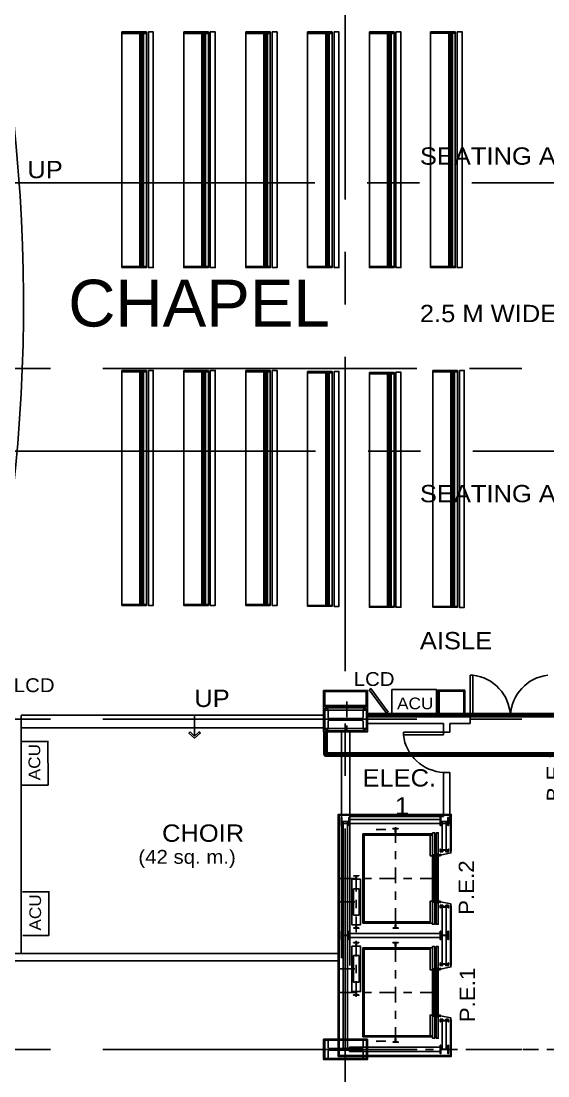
# Model space of a CAD drawing. Header units: millimetres. Extents: x 2148 to 2681, y 758 to 986.
# Drawn here: x 2299.27 to 2305.66, y 946.65 to 959.43 of the extents above; entities that cross this region are included whole.
import ezdxf

# ---------------------------------------------------------------- set-up
doc = ezdxf.new("R2010")
doc.units = ezdxf.units.MM
doc.linetypes.add('ACAD_ISO02W100', pattern=[15, 12, -3])
doc.linetypes.add('CENTER2', pattern=[28.575, 19.05, -3.175, 3.175, -3.175])
for name, color, linetype in [('4', 4, 'Continuous'), ('ar elev', 2, 'Continuous'), ('cladding', 2, 'Continuous'), ('COLUMN', 7, 'Continuous'), ('D', 1, 'Continuous'), ('DR', 7, 'Continuous'), ('ELAYOUT', 4, 'Continuous'), ('HATCH', 8, 'Continuous'), ('S-BEAM-IDEN', 2, 'Continuous'), ('S-COLS', 6, 'Continuous'), ('S_GRID LINES', 252, 'Continuous'), ('TEXT', 6, 'Continuous'), ('WELD', 251, 'Continuous')]:
    doc.layers.add(name, color=color, linetype=linetype)
doc.styles.add('MMTX$0$ESMX$0$X-OPTA1D', font='x-opta1d')
doc.styles.add('SWISS', font='swissl.ttf')

# ---------------------------------------------------------------- blocks, each defined once
blk = doc.blocks.new('elevf')
at = {"layer": 'ar elev', "color": 8, "linetype": 'CENTER2', "ltscale": 0.01}
for p, q in [((-79971.643, -1903.414), (-79971.643, -1904.641)), ((-79971.358, -1903.414), (-79971.358, -1903.699)), ((-79970.547, -1903.414), (-79970.547, -1903.699)), ((-79970.263, -1903.414), (-79970.263, -1904.641)), ((-79971.018, -1903.621), (-79971.725, -1903.621)), ((-79970.913, -1903.621), (-79970.198, -1903.621)), ((-79972.256, -1904.098), (-79971.031, -1904.098)), ((-79969.64, -1904.098), (-79970.893, -1904.098))]:
    blk.add_line(p, q, dxfattribs=at)
at = {"layer": 'ar elev', "color": 8}
for p, q in [((-79972.228, -1903.873), (-79972.244, -1903.873)), ((-79972.228, -1903.973), (-79972.244, -1903.973)), ((-79972.236, -1903.871), (-79972.238, -1903.872)), ((-79972.238, -1903.872), (-79972.238, -1903.875)), ((-79972.238, -1903.875), (-79972.234, -1903.875)), ((-79972.236, -1903.971), (-79972.238, -1903.971)), ((-79972.238, -1903.971), (-79972.238, -1903.974)), ((-79972.238, -1903.974), (-79972.236, -1903.975)), ((-79972.236, -1903.865), (-79972.236, -1903.981)), ((-79972.234, -1903.872), (-79972.236, -1903.871)), ((-79972.234, -1903.971), (-79972.236, -1903.971)), ((-79972.236, -1903.975), (-79972.234, -1903.974)), ((-79972.234, -1903.873), (-79972.234, -1903.872)), ((-79972.234, -1903.875), (-79972.234, -1903.873)), ((-79972.234, -1903.973), (-79972.234, -1903.971)), ((-79972.234, -1903.974), (-79972.234, -1903.973)), ((-79969.663, -1903.873), (-79969.677, -1903.873)), ((-79969.663, -1903.973), (-79969.677, -1903.973)), ((-79969.67, -1903.871), (-79969.672, -1903.872)), ((-79969.672, -1903.872), (-79969.672, -1903.875)), ((-79969.672, -1903.875), (-79969.669, -1903.875)), ((-79969.67, -1903.971), (-79969.672, -1903.971)), ((-79969.672, -1903.971), (-79969.672, -1903.974)), ((-79969.672, -1903.974), (-79969.67, -1903.975)), ((-79969.67, -1903.865), (-79969.67, -1903.981)), ((-79969.669, -1903.872), (-79969.67, -1903.871)), ((-79969.669, -1903.971), (-79969.67, -1903.971)), ((-79969.67, -1903.975), (-79969.669, -1903.974)), ((-79969.668, -1903.873), (-79969.669, -1903.872)), ((-79969.669, -1903.875), (-79969.668, -1903.873)), ((-79969.668, -1903.973), (-79969.669, -1903.971)), ((-79969.669, -1903.974), (-79969.668, -1903.973))]:
    blk.add_line(p, q, dxfattribs=at)
at = {"layer": 'ar elev'}
for points in [[(-79971.977, -1904.763), (-79972.409, -1904.763), (-79972.409, -1903.414), (-79969.497, -1903.414), (-79969.497, -1904.763), (-79969.929, -1904.763), (-79969.929, -1904.774), (-79969.487, -1904.774), (-79969.487, -1903.404), (-79972.419, -1903.404), (-79972.419, -1904.774), (-79971.977, -1904.774)], [(-79970.944, -1903.445), (-79970.903, -1903.445), (-79970.903, -1903.439), (-79971.003, -1903.439), (-79971.003, -1903.445), (-79970.961, -1903.445), (-79970.958, -1903.446), (-79970.956, -1903.448), (-79970.955, -1903.451), (-79970.955, -1903.526), (-79970.956, -1903.529), (-79970.958, -1903.532), (-79970.961, -1903.533), (-79971.003, -1903.533), (-79971.003, -1903.539), (-79970.903, -1903.539), (-79970.903, -1903.533), (-79970.944, -1903.533), (-79970.948, -1903.532), (-79970.95, -1903.529), (-79970.951, -1903.526), (-79970.951, -1903.451), (-79970.95, -1903.448), (-79970.948, -1903.446)], [(-79970.95, -1903.529), (-79970.951, -1903.526), (-79970.951, -1903.451), (-79970.95, -1903.448), (-79970.948, -1903.446), (-79970.944, -1903.445), (-79970.903, -1903.445), (-79970.903, -1903.439), (-79971.003, -1903.439), (-79971.003, -1903.445), (-79970.961, -1903.445), (-79970.958, -1903.446), (-79970.956, -1903.448), (-79970.955, -1903.451), (-79970.955, -1903.526), (-79970.956, -1903.529), (-79970.958, -1903.532), (-79970.961, -1903.533), (-79971.003, -1903.533), (-79971.003, -1903.539), (-79970.903, -1903.539), (-79970.903, -1903.533), (-79970.944, -1903.533), (-79970.948, -1903.532)], [(-79969.522, -1903.439), (-79969.622, -1903.439), (-79969.622, -1903.445), (-79969.581, -1903.445), (-79969.578, -1903.446), (-79969.575, -1903.448), (-79969.574, -1903.451), (-79969.574, -1903.526), (-79969.575, -1903.529), (-79969.578, -1903.532), (-79969.581, -1903.533), (-79969.622, -1903.533), (-79969.622, -1903.539), (-79969.522, -1903.539), (-79969.522, -1903.533), (-79969.564, -1903.533), (-79969.567, -1903.532), (-79969.569, -1903.529), (-79969.571, -1903.526), (-79969.571, -1903.451), (-79969.569, -1903.448), (-79969.567, -1903.446), (-79969.564, -1903.445), (-79969.522, -1903.445)], [(-79971.633, -1903.569), (-79971.084, -1903.569), (-79971.084, -1903.674), (-79971.633, -1903.674)], [(-79970.823, -1903.569), (-79970.273, -1903.569), (-79970.273, -1903.674), (-79970.823, -1903.674)], [(-79971.212, -1903.702), (-79971.208, -1903.702), (-79971.208, -1903.702), (-79971.212, -1903.702)], [(-79970.695, -1903.702), (-79970.698, -1903.702), (-79970.698, -1903.702), (-79970.695, -1903.702)], [(-79972.184, -1903.995), (-79972.168, -1903.995), (-79972.168, -1904.233), (-79972.184, -1904.233)], [(-79971.103, -1903.995), (-79971.119, -1903.995), (-79971.119, -1904.233), (-79971.103, -1904.233)], [(-79970.803, -1903.995), (-79970.787, -1903.995), (-79970.787, -1904.233), (-79970.803, -1904.233)], [(-79969.723, -1903.995), (-79969.738, -1903.995), (-79969.738, -1904.233), (-79969.723, -1904.233)], [(-79972.168, -1904.434), (-79972.184, -1904.434), (-79972.184, -1904.544), (-79972.168, -1904.544)], [(-79969.738, -1904.434), (-79969.723, -1904.434), (-79969.723, -1904.544), (-79969.738, -1904.544)], [(-79972.199, -1904.544), (-79971.088, -1904.544), (-79971.088, -1904.574), (-79972.199, -1904.574)], [(-79972.168, -1904.516), (-79971.919, -1904.516), (-79971.919, -1904.544), (-79972.168, -1904.544)], [(-79971.939, -1904.598), (-79971.349, -1904.598), (-79971.349, -1904.614), (-79971.939, -1904.614)], [(-79971.92, -1904.616), (-79971.934, -1904.616), (-79971.936, -1904.617), (-79971.936, -1904.618), (-79971.936, -1904.621), (-79971.935, -1904.621), (-79971.935, -1904.618), (-79971.919, -1904.618), (-79971.919, -1904.64), (-79971.935, -1904.64), (-79971.935, -1904.636), (-79971.936, -1904.636), (-79971.936, -1904.639), (-79971.936, -1904.641), (-79971.934, -1904.641), (-79971.92, -1904.641), (-79971.919, -1904.641), (-79971.919, -1904.639), (-79971.919, -1904.618), (-79971.919, -1904.617)], [(-79971.931, -1904.546), (-79971.356, -1904.546), (-79971.356, -1904.563), (-79971.931, -1904.563)], [(-79971.351, -1904.617), (-79971.353, -1904.616), (-79971.367, -1904.616), (-79971.368, -1904.617), (-79971.368, -1904.618), (-79971.368, -1904.639), (-79971.368, -1904.641), (-79971.367, -1904.641), (-79971.353, -1904.641), (-79971.351, -1904.641), (-79971.351, -1904.636), (-79971.352, -1904.636), (-79971.352, -1904.64), (-79971.368, -1904.64), (-79971.368, -1904.618), (-79971.352, -1904.618), (-79971.352, -1904.621), (-79971.351, -1904.621)], [(-79969.708, -1904.544), (-79970.818, -1904.544), (-79970.818, -1904.574), (-79969.708, -1904.574)], [(-79969.967, -1904.598), (-79970.558, -1904.598), (-79970.558, -1904.614), (-79969.967, -1904.614)], [(-79970.537, -1904.618), (-79970.539, -1904.616), (-79970.554, -1904.616), (-79970.555, -1904.618), (-79970.555, -1904.621), (-79970.554, -1904.621), (-79970.554, -1904.618), (-79970.539, -1904.618), (-79970.539, -1904.64), (-79970.554, -1904.64), (-79970.554, -1904.636), (-79970.555, -1904.636), (-79970.555, -1904.639), (-79970.554, -1904.641), (-79970.554, -1904.641), (-79970.539, -1904.641), (-79970.538, -1904.641), (-79970.537, -1904.639)], [(-79969.975, -1904.546), (-79970.55, -1904.546), (-79970.55, -1904.563), (-79969.975, -1904.563)], [(-79969.738, -1904.516), (-79969.988, -1904.516), (-79969.988, -1904.544), (-79969.738, -1904.544)], [(-79969.97, -1904.617), (-79969.972, -1904.616), (-79969.986, -1904.616), (-79969.988, -1904.617), (-79969.988, -1904.618), (-79969.988, -1904.639), (-79969.988, -1904.641), (-79969.986, -1904.641), (-79969.972, -1904.641), (-79969.97, -1904.641), (-79969.97, -1904.636), (-79969.971, -1904.636), (-79969.971, -1904.64), (-79969.987, -1904.64), (-79969.987, -1904.618), (-79969.971, -1904.618), (-79969.971, -1904.621), (-79969.97, -1904.621)], [(-79972.284, -1904.639), (-79972.384, -1904.639), (-79972.384, -1904.645), (-79972.343, -1904.645), (-79972.339, -1904.646), (-79972.337, -1904.648), (-79972.336, -1904.651), (-79972.336, -1904.726), (-79972.337, -1904.73), (-79972.339, -1904.732), (-79972.343, -1904.733), (-79972.384, -1904.733), (-79972.384, -1904.738), (-79972.284, -1904.738), (-79972.284, -1904.733), (-79972.326, -1904.733), (-79972.329, -1904.732), (-79972.331, -1904.73), (-79972.332, -1904.726), (-79972.332, -1904.651), (-79972.331, -1904.648), (-79972.329, -1904.646), (-79972.326, -1904.645), (-79972.284, -1904.645)], [(-79971.969, -1904.639), (-79972.001, -1904.639), (-79972.001, -1904.639), (-79972.001, -1904.641), (-79971.999, -1904.642), (-79971.976, -1904.642), (-79971.972, -1904.643), (-79971.972, -1904.646), (-79971.972, -1904.669), (-79971.971, -1904.671), (-79971.969, -1904.671), (-79971.969, -1904.671)], [(-79971.969, -1904.706), (-79971.971, -1904.706), (-79971.972, -1904.708), (-79971.972, -1904.731), (-79971.972, -1904.735), (-79971.976, -1904.736), (-79972.001, -1904.736), (-79972.001, -1904.738), (-79972.001, -1904.738), (-79971.969, -1904.738)], [(-79971.985, -1904.642), (-79971.99, -1904.642), (-79971.99, -1904.736), (-79971.985, -1904.736)], [(-79971.286, -1904.639), (-79971.286, -1904.639), (-79971.318, -1904.639), (-79971.318, -1904.671), (-79971.318, -1904.671), (-79971.316, -1904.671), (-79971.315, -1904.669), (-79971.315, -1904.646), (-79971.314, -1904.643), (-79971.311, -1904.642), (-79971.288, -1904.642), (-79971.286, -1904.641)], [(-79971.314, -1904.735), (-79971.315, -1904.731), (-79971.315, -1904.708), (-79971.316, -1904.706), (-79971.318, -1904.706), (-79971.318, -1904.706), (-79971.318, -1904.738), (-79971.286, -1904.738), (-79971.286, -1904.738), (-79971.286, -1904.736), (-79971.288, -1904.736), (-79971.311, -1904.736)], [(-79971.297, -1904.642), (-79971.302, -1904.642), (-79971.302, -1904.736), (-79971.297, -1904.736)], [(-79970.944, -1904.645), (-79970.903, -1904.645), (-79970.903, -1904.639), (-79971.003, -1904.639), (-79971.003, -1904.645), (-79970.961, -1904.645), (-79970.958, -1904.646), (-79970.956, -1904.648), (-79970.955, -1904.651), (-79970.955, -1904.726), (-79970.956, -1904.73), (-79970.958, -1904.732), (-79970.961, -1904.733), (-79971.003, -1904.733), (-79971.003, -1904.738), (-79970.903, -1904.738), (-79970.903, -1904.733), (-79970.944, -1904.733), (-79970.948, -1904.732), (-79970.95, -1904.73), (-79970.951, -1904.726), (-79970.951, -1904.651), (-79970.95, -1904.648), (-79970.948, -1904.646)], [(-79970.588, -1904.639), (-79970.62, -1904.639), (-79970.62, -1904.639), (-79970.62, -1904.641), (-79970.618, -1904.642), (-79970.595, -1904.642), (-79970.592, -1904.643), (-79970.59, -1904.646), (-79970.59, -1904.669), (-79970.59, -1904.671), (-79970.589, -1904.671), (-79970.588, -1904.671)], [(-79970.588, -1904.706), (-79970.59, -1904.706), (-79970.59, -1904.731), (-79970.592, -1904.735), (-79970.595, -1904.736), (-79970.62, -1904.736), (-79970.62, -1904.738), (-79970.588, -1904.738)], [(-79970.604, -1904.642), (-79970.609, -1904.642), (-79970.609, -1904.736), (-79970.604, -1904.736)], [(-79969.931, -1904.642), (-79969.907, -1904.642), (-79969.906, -1904.641), (-79969.905, -1904.639), (-79969.905, -1904.639), (-79969.938, -1904.639), (-79969.938, -1904.671), (-79969.937, -1904.671), (-79969.935, -1904.671), (-79969.935, -1904.669), (-79969.935, -1904.646), (-79969.933, -1904.643)], [(-79969.935, -1904.731), (-79969.935, -1904.708), (-79969.935, -1904.706), (-79969.937, -1904.706), (-79969.938, -1904.706), (-79969.938, -1904.738), (-79969.905, -1904.738), (-79969.905, -1904.738), (-79969.906, -1904.736), (-79969.907, -1904.736), (-79969.931, -1904.736), (-79969.933, -1904.735)], [(-79969.917, -1904.642), (-79969.921, -1904.642), (-79969.921, -1904.736), (-79969.917, -1904.736)], [(-79969.522, -1904.639), (-79969.622, -1904.639), (-79969.622, -1904.645), (-79969.581, -1904.645), (-79969.578, -1904.646), (-79969.575, -1904.648), (-79969.574, -1904.651), (-79969.574, -1904.726), (-79969.575, -1904.73), (-79969.578, -1904.732), (-79969.581, -1904.733), (-79969.622, -1904.733), (-79969.622, -1904.738), (-79969.522, -1904.738), (-79969.522, -1904.733), (-79969.564, -1904.733), (-79969.567, -1904.732), (-79969.569, -1904.73), (-79969.571, -1904.726), (-79969.571, -1904.651), (-79969.569, -1904.648), (-79969.567, -1904.646), (-79969.564, -1904.645), (-79969.522, -1904.645)], [(-79971.31, -1904.763), (-79970.596, -1904.763), (-79970.596, -1904.774), (-79971.31, -1904.774)]]:
    blk.add_lwpolyline(points, close=True, dxfattribs=at)
at = {"layer": 'ar elev', "color": 3}
for points in [[(-79970.955, -1903.464), (-79972.332, -1903.464), (-79972.332, -1903.514), (-79970.955, -1903.514)], [(-79969.574, -1903.464), (-79970.951, -1903.464), (-79970.951, -1903.514), (-79969.574, -1903.514)], [(-79972.309, -1903.539), (-79972.359, -1903.539), (-79972.359, -1904.639), (-79972.309, -1904.639)], [(-79970.928, -1903.539), (-79970.978, -1903.539), (-79970.978, -1904.639), (-79970.928, -1904.639)], [(-79969.547, -1903.539), (-79969.597, -1903.539), (-79969.597, -1904.639), (-79969.547, -1904.639)], [(-79971.99, -1904.664), (-79972.332, -1904.664), (-79972.332, -1904.713), (-79971.99, -1904.713)], [(-79970.955, -1904.664), (-79971.297, -1904.664), (-79971.297, -1904.713), (-79970.955, -1904.713)], [(-79970.609, -1904.664), (-79970.951, -1904.664), (-79970.951, -1904.713), (-79970.609, -1904.713)], [(-79969.574, -1904.664), (-79969.917, -1904.664), (-79969.917, -1904.713), (-79969.574, -1904.713)]]:
    blk.add_lwpolyline(points, close=True, dxfattribs=at)
at = {"layer": 'ar elev', "color": 8}
for points in [[(-79971.658, -1903.619), (-79971.669, -1903.619), (-79971.672, -1903.618), (-79971.672, -1903.616), (-79971.674, -1903.592), (-79971.675, -1903.59), (-79971.676, -1903.589), (-79971.678, -1903.589), (-79971.678, -1903.653), (-79971.676, -1903.653), (-79971.675, -1903.652), (-79971.674, -1903.651), (-79971.672, -1903.628), (-79971.672, -1903.625), (-79971.669, -1903.624), (-79971.658, -1903.624), (-79971.656, -1903.625), (-79971.634, -1903.625), (-79971.633, -1903.625), (-79971.633, -1903.618), (-79971.634, -1903.617), (-79971.656, -1903.617)], [(-79971.039, -1903.589), (-79971.041, -1903.589), (-79971.042, -1903.59), (-79971.043, -1903.592), (-79971.045, -1903.616), (-79971.046, -1903.618), (-79971.048, -1903.619), (-79971.059, -1903.619), (-79971.061, -1903.617), (-79971.083, -1903.617), (-79971.084, -1903.618), (-79971.084, -1903.625), (-79971.061, -1903.625), (-79971.059, -1903.624), (-79971.048, -1903.624), (-79971.046, -1903.625), (-79971.045, -1903.628), (-79971.043, -1903.651), (-79971.042, -1903.652), (-79971.041, -1903.653), (-79971.039, -1903.653)], [(-79970.867, -1903.589), (-79970.865, -1903.589), (-79970.864, -1903.59), (-79970.863, -1903.592), (-79970.862, -1903.616), (-79970.861, -1903.618), (-79970.858, -1903.619), (-79970.848, -1903.619), (-79970.845, -1903.617), (-79970.823, -1903.617), (-79970.823, -1903.618), (-79970.823, -1903.625), (-79970.823, -1903.625), (-79970.845, -1903.625), (-79970.848, -1903.624), (-79970.858, -1903.624), (-79970.861, -1903.625), (-79970.862, -1903.628), (-79970.863, -1903.651), (-79970.864, -1903.652), (-79970.865, -1903.653), (-79970.867, -1903.653)], [(-79970.229, -1903.589), (-79970.23, -1903.589), (-79970.232, -1903.59), (-79970.232, -1903.592), (-79970.233, -1903.616), (-79970.235, -1903.618), (-79970.237, -1903.619), (-79970.248, -1903.619), (-79970.25, -1903.617), (-79970.272, -1903.617), (-79970.273, -1903.618), (-79970.273, -1903.625), (-79970.272, -1903.625), (-79970.25, -1903.625), (-79970.248, -1903.624), (-79970.237, -1903.624), (-79970.235, -1903.625), (-79970.233, -1903.628), (-79970.232, -1903.651), (-79970.232, -1903.652), (-79970.23, -1903.653), (-79970.229, -1903.653)], [(-79972.078, -1903.702), (-79971.208, -1903.702), (-79971.208, -1903.716), (-79972.078, -1903.716)], [(-79972.078, -1903.706), (-79971.208, -1903.706), (-79971.208, -1903.712), (-79972.078, -1903.712)], [(-79969.828, -1903.702), (-79970.698, -1903.702), (-79970.698, -1903.716), (-79969.828, -1903.716)], [(-79969.828, -1903.706), (-79970.698, -1903.706), (-79970.698, -1903.712), (-79969.828, -1903.712)], [(-79972.184, -1903.794), (-79972.168, -1903.794), (-79972.168, -1903.995), (-79972.184, -1903.995)], [(-79972.179, -1903.794), (-79972.174, -1903.794), (-79972.174, -1903.995), (-79972.179, -1903.995)], [(-79971.119, -1903.794), (-79971.103, -1903.794), (-79971.103, -1903.995), (-79971.119, -1903.995)], [(-79971.113, -1903.794), (-79971.109, -1903.794), (-79971.109, -1903.995), (-79971.113, -1903.995)], [(-79970.787, -1903.794), (-79970.803, -1903.794), (-79970.803, -1903.995), (-79970.787, -1903.995)], [(-79970.793, -1903.794), (-79970.798, -1903.794), (-79970.798, -1903.995), (-79970.793, -1903.995)], [(-79969.723, -1903.794), (-79969.738, -1903.794), (-79969.738, -1903.995), (-79969.723, -1903.995)], [(-79969.727, -1903.794), (-79969.733, -1903.794), (-79969.733, -1903.995), (-79969.727, -1903.995)], [(-79972.203, -1904.094), (-79972.204, -1904.094), (-79972.226, -1904.094), (-79972.226, -1904.094), (-79972.228, -1904.095), (-79972.239, -1904.095), (-79972.241, -1904.094), (-79972.242, -1904.092), (-79972.244, -1904.068), (-79972.245, -1904.066), (-79972.248, -1904.066), (-79972.248, -1904.13), (-79972.246, -1904.13), (-79972.245, -1904.129), (-79972.244, -1904.128), (-79972.242, -1904.104), (-79972.241, -1904.102), (-79972.239, -1904.1), (-79972.228, -1904.1), (-79972.226, -1904.102), (-79972.218, -1904.102), (-79972.204, -1904.102), (-79972.203, -1904.102)], [(-79971.039, -1904.066), (-79971.041, -1904.066), (-79971.042, -1904.066), (-79971.043, -1904.068), (-79971.045, -1904.092), (-79971.046, -1904.094), (-79971.048, -1904.095), (-79971.059, -1904.095), (-79971.061, -1904.094), (-79971.069, -1904.094), (-79971.083, -1904.094), (-79971.084, -1904.094), (-79971.084, -1904.102), (-79971.083, -1904.102), (-79971.061, -1904.102), (-79971.059, -1904.1), (-79971.048, -1904.1), (-79971.046, -1904.102), (-79971.045, -1904.104), (-79971.043, -1904.128), (-79971.042, -1904.129), (-79971.041, -1904.13), (-79971.039, -1904.13)], [(-79970.863, -1904.068), (-79970.864, -1904.066), (-79970.867, -1904.066), (-79970.867, -1904.13), (-79970.865, -1904.13), (-79970.863, -1904.128), (-79970.862, -1904.104), (-79970.861, -1904.102), (-79970.858, -1904.1), (-79970.847, -1904.1), (-79970.845, -1904.102), (-79970.837, -1904.102), (-79970.823, -1904.102), (-79970.823, -1904.102), (-79970.823, -1904.094), (-79970.823, -1904.094), (-79970.845, -1904.094), (-79970.845, -1904.094), (-79970.847, -1904.095), (-79970.858, -1904.095), (-79970.861, -1904.094), (-79970.862, -1904.092)], [(-79969.659, -1904.066), (-79969.66, -1904.066), (-79969.662, -1904.066), (-79969.663, -1904.068), (-79969.663, -1904.092), (-79969.665, -1904.094), (-79969.667, -1904.095), (-79969.678, -1904.095), (-79969.68, -1904.094), (-79969.687, -1904.094), (-79969.702, -1904.094), (-79969.703, -1904.094), (-79969.703, -1904.102), (-79969.702, -1904.102), (-79969.68, -1904.102), (-79969.678, -1904.1), (-79969.667, -1904.1), (-79969.665, -1904.102), (-79969.663, -1904.104), (-79969.663, -1904.128), (-79969.662, -1904.129), (-79969.66, -1904.13), (-79969.659, -1904.13)], [(-79972.184, -1904.233), (-79972.168, -1904.233), (-79972.168, -1904.434), (-79972.184, -1904.434)], [(-79972.179, -1904.233), (-79972.174, -1904.233), (-79972.174, -1904.434), (-79972.179, -1904.434)], [(-79971.119, -1904.233), (-79971.103, -1904.233), (-79971.103, -1904.434), (-79971.119, -1904.434)], [(-79971.113, -1904.233), (-79971.109, -1904.233), (-79971.109, -1904.434), (-79971.113, -1904.434)], [(-79970.787, -1904.233), (-79970.803, -1904.233), (-79970.803, -1904.434), (-79970.787, -1904.434)], [(-79970.793, -1904.233), (-79970.798, -1904.233), (-79970.798, -1904.434), (-79970.793, -1904.434)], [(-79969.723, -1904.233), (-79969.738, -1904.233), (-79969.738, -1904.434), (-79969.723, -1904.434)], [(-79969.727, -1904.233), (-79969.733, -1904.233), (-79969.733, -1904.434), (-79969.727, -1904.434)]]:
    blk.add_lwpolyline(points, close=True, dxfattribs=at)
at = {"layer": 'ar elev', "linetype": 'ACAD_ISO02W100', "ltscale": 0.3}
for points in [[(-79971.519, -1903.589), (-79971.198, -1903.589), (-79971.198, -1903.655), (-79971.519, -1903.655)], [(-79970.708, -1903.589), (-79970.388, -1903.589), (-79970.388, -1903.655), (-79970.708, -1903.655)]]:
    blk.add_lwpolyline(points, close=True, dxfattribs=at)
at = {"layer": 'ar elev'}
for points in [[(-79972.078, -1903.716), (-79972.078, -1903.702), (-79972.184, -1903.702), (-79972.184, -1903.794), (-79972.168, -1903.794), (-79972.168, -1903.716), (-79972.078, -1903.716)], [(-79971.208, -1903.716), (-79971.208, -1903.702), (-79971.103, -1903.702), (-79971.103, -1903.794), (-79971.119, -1903.794), (-79971.119, -1903.716), (-79971.208, -1903.716)], [(-79970.698, -1903.716), (-79970.698, -1903.702), (-79970.803, -1903.702), (-79970.803, -1903.794), (-79970.787, -1903.794), (-79970.787, -1903.716), (-79970.698, -1903.716)], [(-79969.828, -1903.716), (-79969.828, -1903.702), (-79969.723, -1903.702), (-79969.723, -1903.794), (-79969.738, -1903.794), (-79969.738, -1903.716), (-79969.828, -1903.716)], [(-79971.103, -1904.434), (-79971.119, -1904.434), (-79971.119, -1904.516), (-79971.368, -1904.516), (-79971.368, -1904.544), (-79971.103, -1904.544), (-79971.103, -1904.434)], [(-79970.803, -1904.434), (-79970.787, -1904.434), (-79970.787, -1904.516), (-79970.538, -1904.516), (-79970.538, -1904.544), (-79970.803, -1904.544), (-79970.803, -1904.434)], [(-79972.199, -1904.589), (-79971.088, -1904.589), (-79971.088, -1904.616), (-79972.199, -1904.616), (-79972.199, -1904.589)], [(-79969.708, -1904.589), (-79970.818, -1904.589), (-79970.818, -1904.616), (-79969.708, -1904.616), (-79969.708, -1904.589)], [(-79971.927, -1904.641), (-79971.952, -1904.769), (-79971.977, -1904.769)], [(-79971.36, -1904.641), (-79971.335, -1904.769), (-79971.31, -1904.769)], [(-79970.547, -1904.641), (-79970.572, -1904.769), (-79970.596, -1904.769)], [(-79969.979, -1904.641), (-79969.954, -1904.769), (-79969.929, -1904.769)]]:
    blk.add_lwpolyline(points, dxfattribs=at)
blk = doc.blocks.new('GF COLUMN')
at = {"layer": 'WELD'}
h = blk.add_hatch(color=256, dxfattribs=at)
h.paths.add_polyline_path([(25494, 55779, 0.357162), (25535, 55719), (25576, 55779)])
h.paths.add_polyline_path([(25494, 56221), (25576, 56221), (25535, 56281, 0.357162)])
h.paths.add_polyline_path([(26424, 56221), (26506, 56221, 0.357162), (26465, 56281)])
h.paths.add_polyline_path([(26424, 55779), (26465, 55719, 0.357162), (26506, 55779)])
at = {"layer": 'S-BEAM-IDEN'}
for points in [[(25576, 56221), (25535, 56281), (26465, 56281), (26424, 56221)], [(25576, 55779), (25535, 55719), (26465, 55719), (26424, 55779)]]:
    blk.add_lwpolyline(points, close=True, dxfattribs=at)
for centre, start, end in [((25551, 56226), 106.3306, 184.9498), ((26449, 56226), 355.0502, 73.6694), ((25551, 55774), 175.0502, 253.6694), ((26449, 55774), 286.3306, 4.9498)]:
    blk.add_arc(centre, 57.4, start, end, dxfattribs=at)
at = {"layer": 'S-COLS'}
blk.add_lwpolyline([(26506, 56000), (26506, 55779), (26424, 55779), (26424, 55948, 0.414214), (26395, 55977), (25605, 55977, 0.414214), (25576, 55948), (25576, 55779), (25494, 55779), (25494, 56221), (25576, 56221), (25576, 56052, 0.414214), (25605, 56023), (26395, 56023, 0.414214), (26424, 56052), (26424, 56221), (26506, 56221), (26506, 56000)], format="xyb", dxfattribs=at)
at = {"layer": 'S-COLS', "ltscale": 0.5}
blk.add_lwpolyline([(26506, 48000), (26506, 47779), (26424, 47779), (26424, 47948, 0.414214), (26395, 47977), (25605, 47977, 0.414214), (25576, 47948), (25576, 47779), (25494, 47779), (25494, 48221), (25576, 48221), (25576, 48052, 0.414214), (25605, 48023), (26395, 48023, 0.414214), (26424, 48052), (26424, 48221), (26506, 48221), (26506, 48000)], format="xyb", dxfattribs=at)

msp = doc.modelspace()

# ---------------------------------------------------------------- linework, layer by layer
at = {"layer": '4', "color": 4, "lineweight": -3, "ltscale": 0.05}
for p, q in [((2304.4658245, 950.8132565, 0), (2304.4658245, 950.9199736, 0)), ((2304.3908245, 950.8132565, 0), (2304.4658245, 950.8132565, 0)), ((2304.3908245, 950.3257569, 0), (2304.4658245, 950.3257569, 0)), ((2304.4658245, 950.3257569, 0), (2304.4676703, 949.7082809, 0))]:
    msp.add_line(p, q, dxfattribs=at)
at = {"layer": 'cladding'}
for p, q in [((2300.4903012, 959.2813085), (2300.7881689, 959.2813085)), ((2300.7098959, 956.4552243), (2300.7098959, 959.2813085)), ((2300.7533346, 959.2813085), (2300.7533346, 956.4552243)), ((2301.2406754, 959.2813085), (2301.5385431, 959.2813085)), ((2301.4602702, 956.4552243), (2301.4602702, 959.2813085)), ((2301.5037089, 959.2813085), (2301.5037089, 956.4552243)), ((2301.9910497, 959.2813085), (2302.2889174, 959.2813085)), ((2302.2106444, 956.4552243), (2302.2106444, 959.2813085)), ((2302.2540831, 959.2813085), (2302.2540831, 956.4552243)), ((2302.7414239, 959.2819409), (2303.0392916, 959.2819409)), ((2302.9610186, 956.4552243), (2302.9610186, 959.2819409)), ((2303.0044573, 959.2819409), (2303.0044573, 956.4552243)), ((2303.4917981, 959.2825733), (2303.7896658, 959.2825733)), ((2303.7113929, 956.4552243), (2303.7113929, 959.2825733)), ((2303.7548316, 959.2825733), (2303.7548316, 956.4552243)), ((2304.2337002, 959.2832057), (2304.5315679, 959.2832057)), ((2304.4532949, 956.4552243), (2304.4532949, 959.2832057)), ((2304.4967336, 959.2832057), (2304.4967336, 956.4552243)), ((2300.4903012, 956.4552243), (2300.7881689, 956.4552243)), ((2301.2406754, 956.4552243), (2301.5385431, 956.4552243)), ((2301.9910497, 956.4552243), (2302.2889174, 956.4552243)), ((2302.7414239, 956.4552243), (2303.0392916, 956.4552243)), ((2303.4917981, 956.4552243), (2303.7896658, 956.4552243)), ((2304.2337002, 956.4552243), (2304.5315679, 956.4552243)), ((2300.4903012, 955.1787081), (2300.7881689, 955.1787081)), ((2300.7098959, 952.361174), (2300.7098959, 955.1787081)), ((2300.7533346, 955.1787081), (2300.7533346, 952.361174)), ((2301.2406754, 955.1787081), (2301.5385431, 955.1787081)), ((2301.4602702, 952.361174), (2301.4602702, 955.1787081)), ((2301.5037089, 955.1787081), (2301.5037089, 952.361174)), ((2301.9910497, 955.1787081), (2302.2889174, 955.1787081)), ((2302.2106444, 952.360579), (2302.2106444, 955.1787081)), ((2302.2540831, 955.1787081), (2302.2540831, 952.360579)), ((2302.7414239, 955.1673876), (2303.0392916, 955.1673876)), ((2302.9610186, 952.3492585), (2302.9610186, 955.1673876)), ((2303.0044573, 955.1673876), (2303.0044573, 952.3492585)), ((2303.4917981, 955.1560671), (2303.7896658, 955.1560671)), ((2303.7113929, 952.337938), (2303.7113929, 955.1560671)), ((2303.7548316, 955.1560671), (2303.7548316, 952.337938)), ((2304.2603384, 955.1787081), (2304.5582061, 955.1787081)), ((2304.2634829, 955.1787081), (2304.5613506, 955.1787081)), ((2304.4799331, 952.337343), (2304.4799331, 955.1787081)), ((2304.5233718, 955.1787081), (2304.5233718, 952.337343)), ((2300.4903012, 952.361174), (2300.7881689, 952.361174)), ((2301.2406754, 952.361174), (2301.5385431, 952.361174)), ((2301.9910497, 952.360579), (2302.2889174, 952.360579)), ((2302.7414239, 952.3492585), (2303.0392916, 952.3492585)), ((2303.4917981, 952.337938), (2303.7896658, 952.337938)), ((2304.2603384, 952.337343), (2304.5582061, 952.337343)), ((2303.4894578, 951.3281797, 0), (2303.5081759, 951.3419205, 0)), ((2303.4894578, 951.3281797, 0), (2303.6985315, 951.0433743, 0)), ((2303.5081759, 951.3419205, 0), (2303.7172496, 951.0571151, 0)), ((2303.6985315, 951.0433743, 0), (2303.7172496, 951.0571151, 0)), ((2303.7015536, 951.0392576, 0), (2303.7017294, 951.0390181, 0))]:
    msp.add_line(p, q, dxfattribs=at)
msp.add_lwpolyline([(2304.2603384, 955.1963509), (2304.5582061, 955.1963509), (2304.5582061, 952.3266175), (2304.2603384, 952.3266175)], close=True, dxfattribs=at)
at = {"layer": 'cladding', "ltscale": 0.5}
msp.add_arc((2299.2657913, 951.0125602, -0.0000082), 0.005, 0, 90, dxfattribs=at)
at = {"layer": 'COLUMN', "color": 4, "lineweight": -3, "ltscale": 0.05}
for p, q in [((2304.7127921, 951.0175602, 0), (2303.4666165, 951.0175602, 0)), ((2304.3908245, 950.9199736, 0), (2303.4666165, 950.9199736, 0)), ((2304.7127925, 950.9199736, 0), (2304.4658245, 950.9199736, 0))]:
    msp.add_line(p, q, dxfattribs=at)
at = {"layer": 'COLUMN', "color": 4, "lineweight": -3, "ltscale": 0.05, "elevation": 0}
for points in [[(2302.9354346, 951.1232094), (2303.4666165, 951.1232094), (2303.4666165, 950.8172294), (2302.9354346, 950.8172294)], [(2302.936025, 947.092301), (2303.466993, 947.092301), (2303.466993, 946.846321), (2302.936025, 946.846321)]]:
    msp.add_lwpolyline(points, close=True, dxfattribs=at)
at = {"layer": 'COLUMN', "color": 2, "lineweight": -3, "ltscale": 0.05, "elevation": 0}
for points in [[(2302.9480416, 950.8597294), (2303.4540096, 950.8597294), (2303.4540096, 951.0807094), (2302.9480416, 951.0807094)], [(2302.948525, 947.079801), (2303.454493, 947.079801), (2303.454493, 946.858821), (2302.948525, 946.858821)]]:
    msp.add_lwpolyline(points, close=True, dxfattribs=at)
at = {"layer": 'D', "color": 8, "lineweight": 70, "ltscale": 0.5, "elevation": 0}
for points in [[(2302.9602819, 950.8172294), (2302.9602819, 950.5413805), (2312.443644, 950.5413805), (2312.443644, 951.0181307), (2307.9376842, 951.0181307)], [(2307.4961242, 951.0181307), (2303.4666165, 951.0181307)]]:
    msp.add_lwpolyline(points, dxfattribs=at)
at = {"layer": 'DR', "ltscale": 10}
for p, q in [((2304.7127921, 951.0175602, 0), (2304.7127921, 951.5050602, 0)), ((2304.7127921, 951.5050602, 0), (2304.7452921, 951.5050602, 0)), ((2304.7452921, 951.5050602, 0), (2304.7452921, 951.0175602, 0)), ((2302.9354346, 951.0175602, 0), (2299.2707913, 951.0175602, 0)), ((2304.7452921, 951.0175602, 0), (2304.7127921, 951.0175602, 0)), ((2302.9354346, 950.8675602, 0), (2299.2707913, 950.8675602, 0)), ((2304.3908245, 950.8132569, 0), (2303.9033245, 950.8132569, 0)), ((2303.9033245, 950.8132569, 0), (2303.9033245, 950.7807569, 0)), ((2303.9033245, 950.7807569, 0), (2304.3908245, 950.7807569, 0)), ((2304.3908245, 950.7807569, 0), (2304.3908245, 950.8132569, 0))]:
    msp.add_line(p, q, dxfattribs=at)
at = {"layer": 'DR', "ltscale": 0.5}
for p, q in [((2304.3038215, 951.3321652), (2303.7636818, 951.3301392)), ((2303.7636818, 951.3301392), (2303.7636818, 951.015526)), ((2304.3038215, 951.3321652), (2304.3038215, 951.017552)), ((2299.5906973, 950.7014819, 0), (2299.2760841, 950.7014819, 0)), ((2299.5947494, 950.1695299, 0), (2299.5927234, 950.7096696, 0)), ((2299.5947494, 950.1695299, 0), (2299.2801362, 950.1695299, 0)), ((2299.6008762, 948.8799156, 0), (2299.286263, 948.8799156, 0)), ((2299.6049282, 948.3479636, 0), (2299.6029022, 948.8881033, 0)), ((2299.6049282, 948.3479636, 0), (2299.290315, 948.3479636, 0))]:
    msp.add_line(p, q, dxfattribs=at)
at = {"layer": 'DR', "ltscale": 10}
for points in [[(2300.4903012, 959.2989512), (2300.7881689, 959.2989512), (2300.7881689, 956.4444987), (2300.4903012, 956.4444987)], [(2300.8116422, 959.2995837), (2300.8709748, 959.2995837), (2300.8709748, 956.4439037), (2300.8116422, 956.4439037)], [(2301.2406754, 959.2989512), (2301.5385431, 959.2989512), (2301.5385431, 956.4444987), (2301.2406754, 956.4444987)], [(2301.2406754, 959.2989512), (2301.5385431, 959.2989512), (2301.5385431, 956.4444987), (2301.2406754, 956.4444987)], [(2301.5620164, 959.2995837), (2301.621349, 959.2995837), (2301.621349, 956.4439037), (2301.5620164, 956.4439037)], [(2301.9910497, 959.2989512), (2302.2889174, 959.2989512), (2302.2889174, 956.4444987), (2301.9910497, 956.4444987)], [(2302.3123907, 959.2995837), (2302.3717233, 959.2995837), (2302.3717233, 956.4439037), (2302.3123907, 956.4439037)], [(2302.7414239, 959.2995837), (2303.0392916, 959.2995837), (2303.0392916, 956.4444987), (2302.7414239, 956.4444987)], [(2302.7414239, 959.2995837), (2303.0392916, 959.2995837), (2303.0392916, 956.4444987), (2302.7414239, 956.4444987)], [(2303.0627649, 959.3002161), (2303.1220975, 959.3002161), (2303.1220975, 956.4439037), (2303.0627649, 956.4439037)], [(2303.4917981, 959.3002161), (2303.7896658, 959.3002161), (2303.7896658, 956.4444987), (2303.4917981, 956.4444987)], [(2303.4917981, 959.3002161), (2303.7896658, 959.3002161), (2303.7896658, 956.4444987), (2303.4917981, 956.4444987)], [(2303.8131391, 959.3008485), (2303.8724717, 959.3008485), (2303.8724717, 956.4439037), (2303.8131391, 956.4439037)], [(2304.2337002, 959.3008485), (2304.5315679, 959.3008485), (2304.5315679, 956.4444987), (2304.2337002, 956.4444987)], [(2304.2337002, 959.3008485), (2304.5315679, 959.3008485), (2304.5315679, 956.4444987), (2304.2337002, 956.4444987)], [(2304.5550412, 959.3014809), (2304.6143738, 959.3014809), (2304.6143738, 956.4439037), (2304.5550412, 956.4439037)], [(2300.4903012, 955.1963509), (2300.7881689, 955.1963509), (2300.7881689, 952.3504485), (2300.4903012, 952.3504485)], [(2300.8116422, 955.1969833), (2300.8709748, 955.1969833), (2300.8709748, 952.3498535), (2300.8116422, 952.3498535)], [(2301.2406754, 955.1963509), (2301.5385431, 955.1963509), (2301.5385431, 952.3504485), (2301.2406754, 952.3504485)], [(2301.2406754, 955.1963509), (2301.5385431, 955.1963509), (2301.5385431, 952.3504485), (2301.2406754, 952.3504485)], [(2301.5620164, 955.1969833), (2301.621349, 955.1969833), (2301.621349, 952.3498535), (2301.5620164, 952.3498535)], [(2301.9910497, 955.1963509), (2302.2889174, 955.1963509), (2302.2889174, 952.3498535), (2301.9910497, 952.3498535)], [(2302.3123907, 955.1969833), (2302.3717233, 955.1969833), (2302.3717233, 952.3492585), (2302.3123907, 952.3492585)], [(2304.2603384, 955.1963509), (2304.5582061, 955.1963509), (2304.5582061, 952.3266175), (2304.2603384, 952.3266175)], [(2304.5816794, 955.1969833), (2304.641012, 955.1969833), (2304.641012, 952.3260225), (2304.5816794, 952.3260225)], [(2302.7414239, 955.1850304), (2303.0392916, 955.1850304), (2303.0392916, 952.338533), (2302.7414239, 952.338533)], [(2303.0627649, 955.1856628), (2303.1220975, 955.1856628), (2303.1220975, 952.337938), (2303.0627649, 952.337938)], [(2303.4917981, 955.1737098), (2303.7896658, 955.1737098), (2303.7896658, 952.3272125), (2303.4917981, 952.3272125)], [(2303.8131391, 955.1743423), (2303.8724717, 955.1743423), (2303.8724717, 952.3266175), (2303.8131391, 952.3266175)]]:
    msp.add_lwpolyline(points, close=True, dxfattribs=at)
msp.add_arc((2278.8205691, 956.0048692, 0), 20.4772008, 345.99246652, 12.93103138, dxfattribs=at)
at = {"layer": 'ELAYOUT', "linetype": 'ByBlock', "ltscale": 0.5}
for p, q in [((2299.2707913, 951.0125602, 0), (2299.2707913, 948.1309274, 0)), ((2303.4578287, 951.0177494, 0), (2304.7127925, 951.0177494, 0)), ((2303.4666165, 951.017552, 0), (2304.6936207, 951.017552)), ((2304.7127925, 950.9199736, 0), (2304.7127925, 951.0177494, 0)), ((2304.4658245, 950.8132565, 0), (2304.3906353, 950.8132565, 0)), ((2298.5247054, 948.1309274, 0), (2303.1241304, 948.1309274, 0)), ((2298.5247054, 948.0434274, 0), (2303.1241304, 948.0434274, 0))]:
    msp.add_line(p, q, dxfattribs=at)
at = {"layer": 'ELAYOUT', "ltscale": 10}
for p, q in [((2304.3908245, 950.8132565, 0), (2304.3908245, 950.9199736, 0)), ((2303.1543852, 950.808821), (2303.1543852, 948.0749159, 0)), ((2303.2543852, 950.808821), (2303.2543852, 947.9874159, 0)), ((2304.3908245, 949.7926791, 0), (2304.3908245, 950.3257569, 0)), ((2304.4676703, 949.7082809, 0), (2303.1543852, 949.7082809, 0))]:
    msp.add_line(p, q, dxfattribs=at)
at = {"layer": 'HATCH', "linetype": 'CENTER2', "ltscale": 0.5}
for p, q in [((2300.7233968, 956.4552243), (2300.7233968, 959.2813085)), ((2300.7383391, 956.4552243), (2300.7383391, 959.2813085)), ((2301.473771, 956.4552243), (2301.473771, 959.2813085)), ((2301.4887134, 956.4552243), (2301.4887134, 959.2813085)), ((2302.2241452, 956.4552243), (2302.2241452, 959.2813085)), ((2302.2390876, 956.4552243), (2302.2390876, 959.2813085)), ((2302.9745195, 956.4552243), (2302.9745195, 959.2819409)), ((2302.9894619, 956.4552243), (2302.9894619, 959.2819409)), ((2303.7248937, 956.4552243), (2303.7248937, 959.2825733)), ((2303.7398361, 956.4552243), (2303.7398361, 959.2825733)), ((2304.4667957, 956.4552243), (2304.4667957, 959.2832057)), ((2304.4817381, 956.4552243), (2304.4817381, 959.2832057)), ((2300.7233968, 952.361174), (2300.7233968, 955.1787081)), ((2300.7383391, 952.361174), (2300.7383391, 955.1787081)), ((2301.473771, 952.361174), (2301.473771, 955.1787081)), ((2301.4887134, 952.361174), (2301.4887134, 955.1787081)), ((2302.2241452, 952.360579), (2302.2241452, 955.1787081)), ((2302.2390876, 952.360579), (2302.2390876, 955.1787081)), ((2302.9745195, 952.3492585), (2302.9745195, 955.1673876)), ((2302.9894619, 952.3492585), (2302.9894619, 955.1673876)), ((2303.7248937, 952.337938), (2303.7248937, 955.1560671)), ((2303.7398361, 952.337938), (2303.7398361, 955.1560671)), ((2304.493434, 952.337343), (2304.493434, 955.1787081)), ((2304.5083763, 952.337343), (2304.5083763, 955.1787081))]:
    msp.add_line(p, q, dxfattribs=at)
at = {"layer": 'HATCH', "linetype": 'CENTER2', "ltscale": 0.01}
for p, q in [((2303.2178287, 951.184804, 0), (2303.2178287, 950.8180319, 0)), ((2303.3883751, 946.9688955, 0), (2307.5453953, 946.9688955, 0))]:
    msp.add_line(p, q, dxfattribs=at)
at = {"layer": 'HATCH', "linetype": 'ByBlock', "ltscale": 0.5}
msp.add_line((2301.3718816, 951.0175602, 0), (2301.3718816, 950.7666042, 0), dxfattribs=at)
at = {"layer": 'HATCH', "color": 4, "lineweight": -3, "ltscale": 0.05}
msp.add_line((2303.2543852, 949.7926791, 0), (2304.3908245, 949.7926791, 0), dxfattribs=at)
at = {"layer": 'HATCH', "color": 7, "linetype": 'ByBlock', "ltscale": 0.5, "elevation": 0}
for points in [[(2301.3718816, 950.7416189), (2301.3037781, 950.8010667), (2301.3161126, 950.8172792), (2301.3718816, 950.7666042)], [(2301.3718816, 950.7416189), (2301.4399851, 950.8010667), (2301.4276505, 950.8172792), (2301.3718816, 950.7666042)]]:
    msp.add_lwpolyline(points, dxfattribs=at)
at = {"layer": 'HATCH', "linetype": 'ByBlock', "ltscale": 0.5}
for centre, start, end in [((2304.6840242, 950.9917936, 0), 2.85723165, 83.19290031), ((2305.7165599, 950.9917936, 0), 96.80709969, 177.14276835), ((2304.4165911, 950.8420247, 0), 186.80709967, 267.14276834)]:
    msp.add_arc(centre, 0.5169104, start, end, dxfattribs=at)
at = {"layer": 'S-COLS', "elevation": 0}
for points in [[(2303.4666165, 951.1232094), (2302.9354346, 951.1232094), (2302.9354346, 951.3183499), (2303.4666165, 951.3183499)], [(2303.4529988, 951.1368272), (2302.9490524, 951.1368272), (2302.9490524, 951.3047321), (2303.4529988, 951.3047321)], [(2304.6485701, 951.3242373), (2304.322409, 951.3242373), (2304.322409, 951.017415), (2304.6485701, 951.017415)], [(2304.6360701, 951.3117373), (2304.334909, 951.3117373), (2304.334909, 951.029915), (2304.6360701, 951.029915)]]:
    msp.add_lwpolyline(points, close=True, dxfattribs=at)
msp.add_lwpolyline([(2304.6354895, 951.3028985), (2304.6354895, 951.0387538)], dxfattribs=at)
at = {"layer": 'S_GRID LINES', "linetype": 'CENTER2', "ltscale": 0.2}
for p, q in [((2303.1989709, 922.9776771, 0), (2303.1989709, 977.7411715, 0)), ((2319.9739198, 957.469311, 0), (2281.9773584, 957.469311, 0)), ((2355.5030932, 955.2203176), (2290.9518229, 955.2203176)), ((2319.9844707, 954.219311, 0), (2281.9849862, 954.219311, 0)), ((2355.5030932, 950.969311, 0), (2290.9518229, 950.969311)), ((2355.5030932, 946.969311, 0), (2290.9518229, 946.969311))]:
    msp.add_line(p, q, dxfattribs=at)

# ---------------------------------------------------------------- block references
at = {"xscale": 0.0004999999946448952, "yscale": 0.0004999999946448952, "zscale": 0.0004999999946448952}
msp.add_blockref('GF COLUMN', (2290.202112, 922.969311, 0), dxfattribs=at)
at = {"layer": 'COLUMN', "color": 2, "lineweight": -3, "rotation": 90}
msp.add_blockref('elevf', (399.7102154, 80919.3030313, 0), dxfattribs=at)

# ---------------------------------------------------------------- texts
at = {"color": 2, "style": 'MMTX$0$ESMX$0$X-OPTA1D', "width": 1.1}
for s, height, p in [('SEATING AREA', 0.21, (2304.1032426, 957.6904258, 0)), ('2.5 M WIDE AISLE', 0.21, (2304.1032426, 955.7825944, 0)), ('SEATING AREA', 0.21, (2304.1032426, 953.5996543, 0)), ('AISLE', 0.21, (2304.1032426, 951.8176405, 0)), ('ACU', 0.14175, (2303.8265874, 951.0909402)), ('CHOIR', 0.21, (2300.9774941, 949.4847814, 0)), ('(42 sq. m.)', 0.168, (2300.6901974, 949.2182448, 0))]:
    msp.add_text(s, height=height, dxfattribs=at).set_placement(p)
at = {"color": 2, "style": 'MMTX$0$ESMX$0$X-OPTA1D', "text_generation_flag": 6, "width": 1.1}
for s, height, rotation, p in [('UP', 0.21, 180, (2299.3441955, 957.5272076, 0)), ('LCD', 0.168, 180, (2303.3015345, 951.3733112, 0)), ('LCD', 0.168, 180, (2299.1799259, 951.2984844, 0)), ('UP', 0.21, 180, (2301.3684054, 951.1187, 0)), ('B.E.1', 0.18375, 270, (2305.8256347, 949.9719678, 0)), ('ELEC.', 0.21, 180, (2303.4067872, 950.154602, 0)), ('1', 0.21, 180, (2303.8011724, 949.815455, 0)), ('P.E.2', 0.18375, 270, (2304.7577979, 948.5988114, 0)), ('P.E.1', 0.18375, 270, (2304.7700716, 947.298213, 0))]:
    msp.add_text(s, height=height, rotation=rotation, dxfattribs=at).set_placement(p)
at = {"color": 2, "style": 'MMTX$0$ESMX$0$X-OPTA1D', "width": 1.1}
for p in [(2299.500142, 950.229959, 0), (2299.5103208, 948.4083927, 0)]:
    msp.add_text('ACU', height=0.14175, rotation=90, dxfattribs=at).set_placement(p)
at = {"layer": 'TEXT', "style": 'SWISS'}
msp.add_text('CHAPEL ', height=0.56733997, dxfattribs=at).set_placement((2299.840023, 955.729387, 0))

doc.saveas('drawing.dxf')
